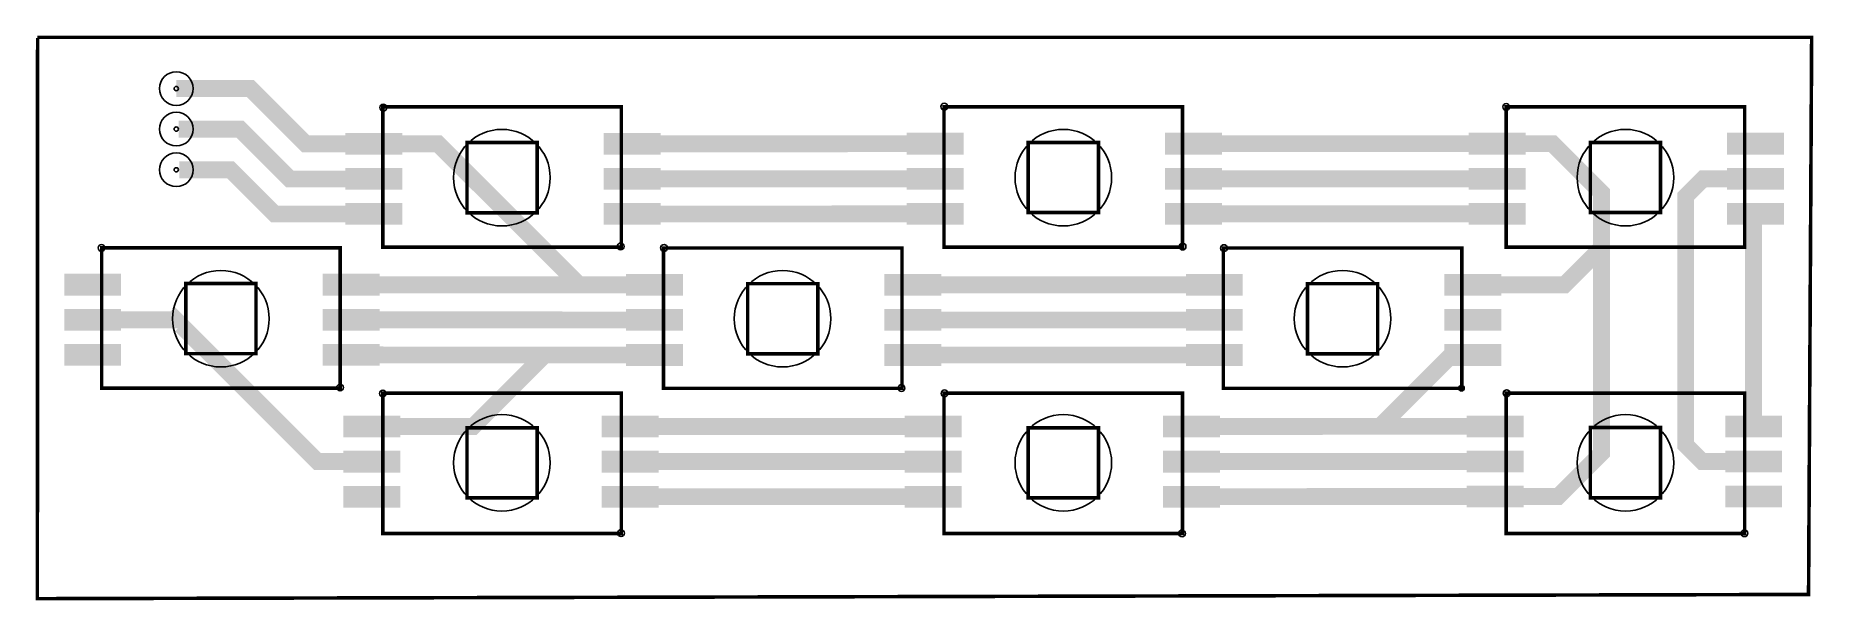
# Model space of a CAD drawing. Header units: millimetres. Extents: x 0 to 127, y -40 to 0.
import ezdxf

# ---------------------------------------------------------------- set-up
doc = ezdxf.new("R2010")
doc.units = ezdxf.units.MM
for name, color, linetype, true_color in [('BoardOutLine', 7, 'Continuous', 0xff00ff), ('BottomSilkLayer', 7, 'Continuous', 0x66cc33), ('Hole', 7, 'Continuous', 0x222222), ('Multi-Layer', 7, 'Continuous', 0xc0c0c0), ('TopLayer', 7, 'Continuous', 0xff0000), ('TopPasteMaskLayer', 7, 'Continuous', 0x808080), ('TopSilkLayer', 7, 'Continuous', 0xffcc00), ('TopSolderMaskLayer', 7, 'Continuous', 0x800080)]:
    doc.layers.add(name, color=color, linetype=linetype, true_color=true_color)

msp = doc.modelspace()

# ---------------------------------------------------------------- hatches: boundary and pattern name
at = {"layer": 'TopLayer'}
for points in [[(21.97, -6.84), (25.97, -6.84), (25.97, -8.34), (21.97, -8.34)], [(40.39, -6.84), (44.39, -6.84), (44.39, -8.34), (40.39, -8.34)], [(61.96, -6.83), (65.96, -6.83), (65.96, -8.33), (61.96, -8.33)], [(80.38, -6.83), (84.38, -6.83), (84.38, -8.33), (80.38, -8.33)], [(102.01, -6.83), (106.01, -6.83), (106.01, -8.33), (102.01, -8.33)], [(120.43, -6.83), (124.43, -6.83), (124.43, -8.33), (120.43, -8.33)], [(21.97, -9.34), (25.97, -9.34), (25.97, -10.84), (21.97, -10.84)], [(40.39, -9.34), (44.39, -9.34), (44.39, -10.84), (40.39, -10.84)], [(61.96, -9.33), (65.96, -9.33), (65.96, -10.83), (61.96, -10.83)], [(80.38, -9.33), (84.38, -9.33), (84.38, -10.83), (80.38, -10.83)], [(102.01, -9.33), (106.01, -9.33), (106.01, -10.83), (102.01, -10.83)], [(120.43, -9.33), (124.43, -9.33), (124.43, -10.83), (120.43, -10.83)], [(21.97, -11.84), (25.97, -11.84), (25.97, -13.34), (21.97, -13.34)], [(40.39, -11.84), (44.39, -11.84), (44.39, -13.34), (40.39, -13.34)], [(61.96, -11.83), (65.96, -11.83), (65.96, -13.33), (61.96, -13.33)], [(80.38, -11.83), (84.38, -11.83), (84.38, -13.33), (80.38, -13.33)], [(102.01, -11.83), (106.01, -11.83), (106.01, -13.33), (102.01, -13.33)], [(120.43, -11.83), (124.43, -11.83), (124.43, -13.33), (120.43, -13.33)], [(1.95, -16.88), (5.94, -16.88), (5.94, -18.38), (1.95, -18.38)], [(20.36, -16.88), (24.36, -16.88), (24.36, -18.38), (20.36, -18.38)], [(41.97, -16.89), (45.97, -16.89), (45.97, -18.39), (41.97, -18.39)], [(60.39, -16.89), (64.39, -16.89), (64.39, -18.39), (60.39, -18.39)], [(81.86, -16.89), (85.86, -16.89), (85.86, -18.39), (81.86, -18.39)], [(100.28, -16.89), (104.28, -16.89), (104.28, -18.39), (100.28, -18.39)], [(1.95, -19.38), (5.94, -19.38), (5.94, -20.88), (1.95, -20.88)], [(20.36, -19.38), (24.36, -19.38), (24.36, -20.88), (20.36, -20.88)], [(41.97, -19.39), (45.97, -19.39), (45.97, -20.89), (41.97, -20.89)], [(60.39, -19.39), (64.39, -19.39), (64.39, -20.89), (60.39, -20.89)], [(81.86, -19.39), (85.86, -19.39), (85.86, -20.89), (81.86, -20.89)], [(100.28, -19.39), (104.28, -19.39), (104.28, -20.89), (100.28, -20.89)], [(1.95, -21.88), (5.94, -21.88), (5.94, -23.38), (1.95, -23.38)], [(20.36, -21.88), (24.36, -21.88), (24.36, -23.38), (20.36, -23.38)], [(41.97, -21.89), (45.97, -21.89), (45.97, -23.39), (41.97, -23.39)], [(60.39, -21.89), (64.39, -21.89), (64.39, -23.39), (60.39, -23.39)], [(81.86, -21.89), (85.86, -21.89), (85.86, -23.39), (81.86, -23.39)], [(100.28, -21.89), (104.28, -21.89), (104.28, -23.39), (100.28, -23.39)], [(25.83, -28.48), (21.83, -28.48), (21.83, -26.98), (25.83, -26.98)], [(44.24, -28.48), (40.24, -28.48), (40.24, -26.98), (44.24, -26.98)], [(65.82, -28.48), (61.82, -28.48), (61.82, -26.98), (65.82, -26.98)], [(84.23, -28.48), (80.23, -28.48), (80.23, -26.98), (84.23, -26.98)], [(105.87, -28.47), (101.87, -28.47), (101.87, -26.97), (105.87, -26.97)], [(124.28, -28.47), (120.28, -28.47), (120.28, -26.97), (124.28, -26.97)], [(25.83, -30.98), (21.83, -30.98), (21.83, -29.48), (25.83, -29.48)], [(44.24, -30.98), (40.24, -30.98), (40.24, -29.48), (44.24, -29.48)], [(65.82, -30.98), (61.82, -30.98), (61.82, -29.48), (65.82, -29.48)], [(84.23, -30.98), (80.23, -30.98), (80.23, -29.48), (84.23, -29.48)], [(105.87, -30.97), (101.87, -30.97), (101.87, -29.47), (105.87, -29.47)], [(124.28, -30.97), (120.28, -30.97), (120.28, -29.47), (124.28, -29.47)], [(25.83, -33.48), (21.83, -33.48), (21.83, -31.98), (25.83, -31.98)], [(44.24, -33.48), (40.24, -33.48), (40.24, -31.98), (44.24, -31.98)], [(65.82, -33.48), (61.82, -33.48), (61.82, -31.98), (65.82, -31.98)], [(84.23, -33.48), (80.23, -33.48), (80.23, -31.98), (84.23, -31.98)], [(105.87, -33.47), (101.87, -33.47), (101.87, -31.97), (105.87, -31.97)], [(124.28, -33.47), (120.28, -33.47), (120.28, -31.97), (124.28, -31.97)]]:
    msp.add_hatch(color=256, dxfattribs=at).paths.add_polyline_path(points)
at = {"layer": 'TopPasteMaskLayer'}
for points in [[(21.97, -6.84), (25.97, -6.84), (25.97, -8.34), (21.97, -8.34)], [(40.39, -6.84), (44.39, -6.84), (44.39, -8.34), (40.39, -8.34)], [(61.96, -6.83), (65.96, -6.83), (65.96, -8.33), (61.96, -8.33)], [(80.38, -6.83), (84.38, -6.83), (84.38, -8.33), (80.38, -8.33)], [(102.01, -6.83), (106.01, -6.83), (106.01, -8.33), (102.01, -8.33)], [(120.43, -6.83), (124.43, -6.83), (124.43, -8.33), (120.43, -8.33)], [(21.97, -9.34), (25.97, -9.34), (25.97, -10.84), (21.97, -10.84)], [(40.39, -9.34), (44.39, -9.34), (44.39, -10.84), (40.39, -10.84)], [(61.96, -9.33), (65.96, -9.33), (65.96, -10.83), (61.96, -10.83)], [(80.38, -9.33), (84.38, -9.33), (84.38, -10.83), (80.38, -10.83)], [(102.01, -9.33), (106.01, -9.33), (106.01, -10.83), (102.01, -10.83)], [(120.43, -9.33), (124.43, -9.33), (124.43, -10.83), (120.43, -10.83)], [(21.97, -11.84), (25.97, -11.84), (25.97, -13.34), (21.97, -13.34)], [(40.39, -11.84), (44.39, -11.84), (44.39, -13.34), (40.39, -13.34)], [(61.96, -11.83), (65.96, -11.83), (65.96, -13.33), (61.96, -13.33)], [(80.38, -11.83), (84.38, -11.83), (84.38, -13.33), (80.38, -13.33)], [(102.01, -11.83), (106.01, -11.83), (106.01, -13.33), (102.01, -13.33)], [(120.43, -11.83), (124.43, -11.83), (124.43, -13.33), (120.43, -13.33)], [(1.95, -16.88), (5.94, -16.88), (5.94, -18.38), (1.95, -18.38)], [(20.36, -16.88), (24.36, -16.88), (24.36, -18.38), (20.36, -18.38)], [(41.97, -16.89), (45.97, -16.89), (45.97, -18.39), (41.97, -18.39)], [(60.39, -16.89), (64.39, -16.89), (64.39, -18.39), (60.39, -18.39)], [(81.86, -16.89), (85.86, -16.89), (85.86, -18.39), (81.86, -18.39)], [(100.28, -16.89), (104.28, -16.89), (104.28, -18.39), (100.28, -18.39)], [(1.95, -19.38), (5.94, -19.38), (5.94, -20.88), (1.95, -20.88)], [(20.36, -19.38), (24.36, -19.38), (24.36, -20.88), (20.36, -20.88)], [(41.97, -19.39), (45.97, -19.39), (45.97, -20.89), (41.97, -20.89)], [(60.39, -19.39), (64.39, -19.39), (64.39, -20.89), (60.39, -20.89)], [(81.86, -19.39), (85.86, -19.39), (85.86, -20.89), (81.86, -20.89)], [(100.28, -19.39), (104.28, -19.39), (104.28, -20.89), (100.28, -20.89)], [(1.95, -21.88), (5.94, -21.88), (5.94, -23.38), (1.95, -23.38)], [(20.36, -21.88), (24.36, -21.88), (24.36, -23.38), (20.36, -23.38)], [(41.97, -21.89), (45.97, -21.89), (45.97, -23.39), (41.97, -23.39)], [(60.39, -21.89), (64.39, -21.89), (64.39, -23.39), (60.39, -23.39)], [(81.86, -21.89), (85.86, -21.89), (85.86, -23.39), (81.86, -23.39)], [(100.28, -21.89), (104.28, -21.89), (104.28, -23.39), (100.28, -23.39)], [(25.83, -28.48), (21.83, -28.48), (21.83, -26.98), (25.83, -26.98)], [(44.24, -28.48), (40.24, -28.48), (40.24, -26.98), (44.24, -26.98)], [(65.82, -28.48), (61.82, -28.48), (61.82, -26.98), (65.82, -26.98)], [(84.23, -28.48), (80.23, -28.48), (80.23, -26.98), (84.23, -26.98)], [(105.87, -28.47), (101.87, -28.47), (101.87, -26.97), (105.87, -26.97)], [(124.28, -28.47), (120.28, -28.47), (120.28, -26.97), (124.28, -26.97)], [(25.83, -30.98), (21.83, -30.98), (21.83, -29.48), (25.83, -29.48)], [(44.24, -30.98), (40.24, -30.98), (40.24, -29.48), (44.24, -29.48)], [(65.82, -30.98), (61.82, -30.98), (61.82, -29.48), (65.82, -29.48)], [(84.23, -30.98), (80.23, -30.98), (80.23, -29.48), (84.23, -29.48)], [(105.87, -30.97), (101.87, -30.97), (101.87, -29.47), (105.87, -29.47)], [(124.28, -30.97), (120.28, -30.97), (120.28, -29.47), (124.28, -29.47)], [(25.83, -33.48), (21.83, -33.48), (21.83, -31.98), (25.83, -31.98)], [(44.24, -33.48), (40.24, -33.48), (40.24, -31.98), (44.24, -31.98)], [(65.82, -33.48), (61.82, -33.48), (61.82, -31.98), (65.82, -31.98)], [(84.23, -33.48), (80.23, -33.48), (80.23, -31.98), (84.23, -31.98)], [(105.87, -33.47), (101.87, -33.47), (101.87, -31.97), (105.87, -31.97)], [(124.28, -33.47), (120.28, -33.47), (120.28, -31.97), (124.28, -31.97)]]:
    msp.add_hatch(color=256, dxfattribs=at).paths.add_polyline_path(points)
at = {"layer": 'TopSolderMaskLayer'}
for points in [[(21.95, -6.81), (26, -6.81), (26, -8.36), (21.95, -8.36)], [(40.36, -6.81), (44.42, -6.81), (44.42, -8.36), (40.36, -8.36)], [(61.94, -6.8), (65.99, -6.8), (65.99, -8.35), (61.94, -8.35)], [(80.35, -6.8), (84.41, -6.8), (84.41, -8.35), (80.35, -8.35)], [(101.99, -6.8), (106.04, -6.8), (106.04, -8.35), (101.99, -8.35)], [(120.4, -6.8), (124.46, -6.8), (124.46, -8.35), (120.4, -8.35)], [(21.95, -9.31), (26, -9.31), (26, -10.86), (21.95, -10.86)], [(40.36, -9.31), (44.42, -9.31), (44.42, -10.86), (40.36, -10.86)], [(61.94, -9.3), (65.99, -9.3), (65.99, -10.85), (61.94, -10.85)], [(80.35, -9.3), (84.41, -9.3), (84.41, -10.85), (80.35, -10.85)], [(101.99, -9.3), (106.04, -9.3), (106.04, -10.85), (101.99, -10.85)], [(120.4, -9.3), (124.46, -9.3), (124.46, -10.85), (120.4, -10.85)], [(21.95, -11.81), (26, -11.81), (26, -13.36), (21.95, -13.36)], [(40.36, -11.81), (44.42, -11.81), (44.42, -13.36), (40.36, -13.36)], [(61.94, -11.8), (65.99, -11.8), (65.99, -13.35), (61.94, -13.35)], [(80.35, -11.8), (84.41, -11.8), (84.41, -13.35), (80.35, -13.35)], [(101.99, -11.8), (106.04, -11.8), (106.04, -13.35), (101.99, -13.35)], [(120.4, -11.8), (124.46, -11.8), (124.46, -13.35), (120.4, -13.35)], [(1.92, -16.85), (5.97, -16.85), (5.97, -18.4), (1.92, -18.4)], [(20.33, -16.85), (24.39, -16.85), (24.39, -18.4), (20.33, -18.4)], [(41.95, -16.86), (46, -16.86), (46, -18.41), (41.95, -18.41)], [(60.36, -16.86), (64.42, -16.86), (64.42, -18.41), (60.36, -18.41)], [(81.84, -16.86), (85.89, -16.86), (85.89, -18.41), (81.84, -18.41)], [(100.25, -16.86), (104.31, -16.86), (104.31, -18.41), (100.25, -18.41)], [(1.92, -19.35), (5.97, -19.35), (5.97, -20.9), (1.92, -20.9)], [(20.33, -19.35), (24.39, -19.35), (24.39, -20.9), (20.33, -20.9)], [(41.95, -19.36), (46, -19.36), (46, -20.91), (41.95, -20.91)], [(60.36, -19.36), (64.42, -19.36), (64.42, -20.91), (60.36, -20.91)], [(81.84, -19.36), (85.89, -19.36), (85.89, -20.91), (81.84, -20.91)], [(100.25, -19.36), (104.31, -19.36), (104.31, -20.91), (100.25, -20.91)], [(1.92, -21.85), (5.97, -21.85), (5.97, -23.4), (1.92, -23.4)], [(20.33, -21.85), (24.39, -21.85), (24.39, -23.4), (20.33, -23.4)], [(41.95, -21.86), (46, -21.86), (46, -23.41), (41.95, -23.41)], [(60.36, -21.86), (64.42, -21.86), (64.42, -23.41), (60.36, -23.41)], [(81.84, -21.86), (85.89, -21.86), (85.89, -23.41), (81.84, -23.41)], [(100.25, -21.86), (104.31, -21.86), (104.31, -23.41), (100.25, -23.41)], [(25.86, -28.51), (21.8, -28.51), (21.8, -26.96), (25.86, -26.96)], [(44.27, -28.51), (40.22, -28.51), (40.22, -26.96), (44.27, -26.96)], [(65.85, -28.51), (61.79, -28.51), (61.79, -26.96), (65.85, -26.96)], [(84.26, -28.51), (80.21, -28.51), (80.21, -26.96), (84.26, -26.96)], [(105.9, -28.5), (101.84, -28.5), (101.84, -26.95), (105.9, -26.95)], [(124.31, -28.5), (120.26, -28.5), (120.26, -26.95), (124.31, -26.95)], [(25.86, -31.01), (21.8, -31.01), (21.8, -29.46), (25.86, -29.46)], [(44.27, -31.01), (40.22, -31.01), (40.22, -29.46), (44.27, -29.46)], [(65.85, -31.01), (61.79, -31.01), (61.79, -29.46), (65.85, -29.46)], [(84.26, -31.01), (80.21, -31.01), (80.21, -29.46), (84.26, -29.46)], [(105.9, -31), (101.84, -31), (101.84, -29.45), (105.9, -29.45)], [(124.31, -31), (120.26, -31), (120.26, -29.45), (124.31, -29.45)], [(25.86, -33.51), (21.8, -33.51), (21.8, -31.96), (25.86, -31.96)], [(44.27, -33.51), (40.22, -33.51), (40.22, -31.96), (44.27, -31.96)], [(65.85, -33.51), (61.79, -33.51), (61.79, -31.96), (65.85, -31.96)], [(84.26, -33.51), (80.21, -33.51), (80.21, -31.96), (84.26, -31.96)], [(105.9, -33.5), (101.84, -33.5), (101.84, -31.95), (105.9, -31.95)], [(124.31, -33.5), (120.26, -33.5), (120.26, -31.95), (124.31, -31.95)]]:
    msp.add_hatch(color=256, dxfattribs=at).paths.add_polyline_path(points)

# ---------------------------------------------------------------- linework, layer by layer
at = {"layer": 'BoardOutLine', "const_width": 0.254}
msp.add_lwpolyline([(0, 0), (126.42, 0), (126.2, -39.7), (0, -40), (0.02, -0.04)], dxfattribs=at)
at = {"layer": 'BottomSilkLayer'}
for centre in [(33.1, -10), (73.1, -10), (113.15, -10), (13.08, -20.05), (53.1, -20.05), (93, -20.05), (33.1, -30.32), (73.1, -30.32), (113.15, -30.32)]:
    msp.add_circle(centre, 3.44, dxfattribs=at)
at = {"layer": 'Hole'}
for centre in [(9.9, -3.65), (9.9, -6.54), (9.9, -9.44)]:
    msp.add_circle(centre, 0.152, dxfattribs=at)
at = {"layer": 'Multi-Layer'}
for centre in [(9.9, -3.65), (9.9, -6.54), (9.9, -9.44)]:
    msp.add_circle(centre, 1.2, dxfattribs=at)
at = {"layer": 'TopLayer', "const_width": 1.2}
for points in [[(23.98, -7.59), (19.12, -7.59), (15.18, -3.65), (9.9, -3.65)], [(23.98, -10.09), (17.99, -10.09), (14.44, -6.54), (10.07, -6.54)], [(23.97, -7.59), (28.55, -7.59), (38.6, -17.63)], [(42.39, -7.59), (63.97, -7.58)], [(82.38, -7.58), (104.01, -7.58)], [(104.01, -7.58), (107.96, -7.58), (111.45, -11.07), (111.45, -15), (108.81, -17.64), (102.28, -17.64)], [(23.98, -12.59), (16.91, -12.59), (13.76, -9.44), (10.12, -9.44)], [(42.39, -10.09), (63.97, -10.08)], [(82.38, -10.08), (104.01, -10.08)], [(122.43, -10.08), (118.7, -10.08), (117.44, -11.34), (117.44, -29.05), (118.61, -30.22), (122.28, -30.22)], [(42.39, -12.59), (63.97, -12.58)], [(82.38, -12.58), (104.01, -12.58)], [(122.43, -12.58), (122.28, -12.72), (122.28, -27.72)], [(111.45, -15), (111.45, -29.63), (108.36, -32.72), (103.87, -32.72)], [(22.36, -17.63), (43.98, -17.64)], [(62.39, -17.64), (83.86, -17.64)], [(23.83, -30.23), (19.96, -30.23), (9.81, -20.08), (9.76, -20.13), (3.94, -20.13)], [(22.36, -20.13), (43.98, -20.14)], [(62.39, -20.14), (83.86, -20.14)], [(22.36, -22.63), (43.98, -22.64)], [(23.83, -27.73), (31.06, -27.73), (36.16, -22.63)], [(62.39, -22.64), (83.86, -22.64)], [(102.28, -22.64), (100.76, -22.64), (95.67, -27.73)], [(42.24, -27.73), (63.82, -27.73)], [(82.24, -27.73), (103.87, -27.72)], [(42.24, -30.23), (63.82, -30.23)], [(82.24, -30.23), (103.87, -30.22)], [(42.24, -32.73), (63.82, -32.73)], [(82.24, -32.73), (103.87, -32.72)]]:
    msp.add_lwpolyline(points, dxfattribs=at)
at = {"layer": 'TopLayer'}
for centre, radius in [((24.65, -5.01), 0.242), ((64.62, -4.94), 0.242), ((104.66, -4.96), 0.242), ((4.57, -15.01), 0.242), ((41.56, -14.9), 0.242), ((44.65, -15.01), 0.242), ((81.6, -14.91), 0.242), ((84.55, -15.02), 0.242), ((21.57, -24.95), 0.242), ((24.62, -25.38), 0.242), ((61.57, -24.99), 0.242), ((64.64, -25.37), 0.242), ((101.47, -25), 0.2), ((104.69, -25.36), 0.242), ((41.59, -35.33), 0.242), ((81.56, -35.35), 0.242), ((121.63, -35.34), 0.242)]:
    msp.add_circle(centre, radius, dxfattribs=at)
at = {"layer": 'TopSilkLayer', "const_width": 0.254}
for points in [[(24.61, -4.96), (41.61, -4.96), (41.61, -14.96), (24.61, -14.96), (24.61, -4.96)], [(64.6, -4.95), (81.6, -4.95), (81.6, -14.95), (64.6, -14.95), (64.6, -4.95)], [(104.65, -4.95), (121.65, -4.95), (121.65, -14.95), (104.65, -14.95), (104.65, -4.95)], [(30.61, -7.5), (35.61, -7.5), (35.61, -12.5), (30.61, -12.5), (30.61, -7.5)], [(70.6, -7.49), (75.6, -7.49), (75.6, -12.49), (70.6, -12.49), (70.6, -7.49)], [(110.65, -7.49), (115.65, -7.49), (115.65, -12.49), (110.65, -12.49), (110.65, -7.49)], [(4.58, -15), (21.58, -15), (21.58, -25), (4.58, -25), (4.58, -15)], [(44.61, -15.01), (61.61, -15.01), (61.61, -25.01), (44.61, -25.01), (44.61, -15.01)], [(84.5, -15.01), (101.5, -15.01), (101.5, -25.01), (84.5, -25.01), (84.5, -15.01)], [(10.58, -17.54), (15.58, -17.54), (15.58, -22.54), (10.58, -22.54), (10.58, -17.54)], [(50.61, -17.55), (55.61, -17.55), (55.61, -22.55), (50.61, -22.55), (50.61, -17.55)], [(90.5, -17.55), (95.5, -17.55), (95.5, -22.55), (90.5, -22.55), (90.5, -17.55)], [(41.61, -35.36), (24.61, -35.36), (24.61, -25.36), (41.61, -25.36), (41.61, -35.36)], [(81.6, -35.36), (64.6, -35.36), (64.6, -25.36), (81.6, -25.36), (81.6, -35.36)], [(121.65, -35.35), (104.65, -35.35), (104.65, -25.35), (121.65, -25.35), (121.65, -35.35)], [(35.61, -32.82), (30.61, -32.82), (30.61, -27.82), (35.61, -27.82), (35.61, -32.82)], [(75.6, -32.82), (70.6, -32.82), (70.6, -27.82), (75.6, -27.82), (75.6, -32.82)], [(115.65, -32.81), (110.65, -32.81), (110.65, -27.81), (115.65, -27.81), (115.65, -32.81)]]:
    msp.add_lwpolyline(points, close=True, dxfattribs=at)

doc.saveas('drawing.dxf')
